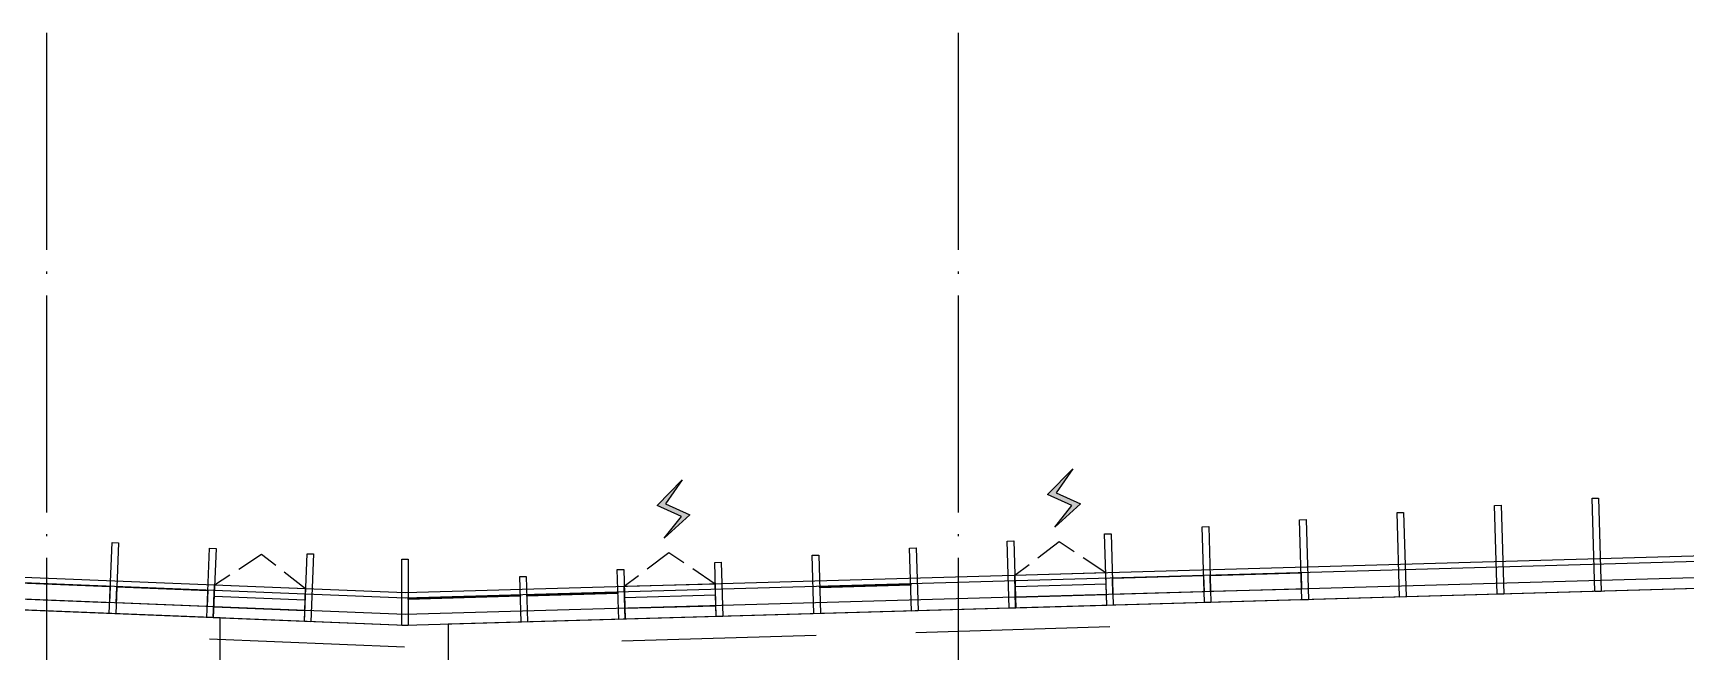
# Model space of a CAD drawing. Extents: x -2209072 to 495824, y -92434 to 572724.
# Drawn here: x 122115 to 137349, y 475417 to 481123 of the extents above; entities that cross this region are included whole.
import ezdxf

# ---------------------------------------------------------------- set-up
doc = ezdxf.new("R2010")
doc.units = 0
doc.header["$LTSCALE"] = 1000
doc.header["$MEASUREMENT"] = 0
doc.linetypes.add('6#7#幕墙$0$DASH', pattern=[0.35, 0.25, -0.1])
doc.linetypes.add('X-104 6#7#平面$0$DOTE', pattern=[2.42, 2, -0.2, 0.02, -0.2])
doc.layers.get('0').update_dxf_attribs({"linetype": 'CONTINUOUS'})
for name, color, linetype in [('6#7#幕墙$0$04-电动窗', 1, 'CONTINUOUS'), ('6#7#幕墙$0$A-C_玻璃幕墙', 140, 'CONTINUOUS'), ('6#7#幕墙$0$A-C_窗', 140, 'CONTINUOUS'), ('6#7#幕墙$0$A-TECH_结构', 21, 'CONTINUOUS'), ('6#7#幕墙$0$A-金属背板', 30, 'CONTINUOUS'), ('X-104 6#7#平面$0$A-SUR_看线', 231, 'CONTINUOUS'), ('X-104 6#7#平面$0$A-TECH_结构', 21, 'CONTINUOUS'), ('X-104 6#7#平面$0$A_AXIS-轴线', 36, 'X-104 6#7#平面$0$DOTE')]:
    doc.layers.add(name, color=color, linetype=linetype)

# ---------------------------------------------------------------- blocks, each defined once
blk = doc.blocks.new('*U1303')
at = {"layer": 'X-104 6#7#平面$0$A_AXIS-轴线'}
for p, q in [((25200, 25700), (25200, -6500)), ((33600, 25700), (33600, -6500))]:
    blk.add_line(p, q, dxfattribs=at)
blk = doc.blocks.new('X-104 6#7#平面$0$fdsgfh')
at = {"layer": 'X-104 6#7#平面$0$A-TECH_结构'}
blk.add_lwpolyline([(-32900, 258281), (-32900, 251250), (-35600, 251250), (-35600, 257150), (-35400, 257150), (-35400, 258381), (-42700, 258675), (-42700, 233884), (-28011, 234950), (-5900, 234950), (-5900, 258295), (-21500, 257849), (-21500, 257150), (-21300, 257150), (-21300, 251450), (-24000, 251450), (-24000, 257150), (-23600, 257150), (-23600, 257907)], close=True, dxfattribs=at)
blk.add_lwpolyline([(-24000, 257923), (-24000, 257923)], dxfattribs=at)
blk = doc.blocks.new('6#7#幕墙$0$fdsgdfgfh')
at = {"layer": '6#7#幕墙$0$A-C_窗'}
for p, q in [((0, 0), (12, 300)), ((8, 200), (847, 166)), ((851, 266), (12, 300)), ((839, -34), (851, 266)), ((4, 100), (843, 66)), ((839, -34), (0, 0))]:
    blk.add_line(p, q, dxfattribs=at)
at = {"layer": '6#7#幕墙$0$A-C_窗', "linetype": '6#7#幕墙$0$DASH'}
blk.add_lwpolyline([(851, 266), (444, 583), (12, 300)], dxfattribs=at)
blk = doc.blocks.new('*U1672')
blk.add_lwpolyline([(-1360, 0), (-520, 0), (-520, -150), (-1360, -150)], close=True)
blk = doc.blocks.new('6#7#幕墙$0$900kaiqishan')
at = {"layer": '6#7#幕墙$0$04-电动窗'}
h = blk.add_hatch(color=1, dxfattribs=at)
h.dxf.hatch_style = 1
h.paths.add_polyline_path([(958, 485), (795, 680), (1016, 789), (777, 1018), (937, 802), (716, 693)])
at = {"layer": '6#7#幕墙$0$04-电动窗', "color": 1}
blk.add_lwpolyline([(958, 485), (795, 680), (1016, 789), (777, 1018), (937, 802), (716, 693), (958, 485)], close=True, dxfattribs=at)
at = {"layer": '6#7#幕墙$0$A-C_窗'}
for p, q in [((500, 50), (1340, 50)), ((500, -250), (500, 50)), ((1340, -250), (1340, 50)), ((1340, -50), (500, -50)), ((1340, -150), (500, -150)), ((500, -250), (1340, -250))]:
    blk.add_line(p, q, dxfattribs=at)
at = {"layer": '6#7#幕墙$0$A-C_窗', "linetype": '6#7#幕墙$0$DASH'}
blk.add_lwpolyline([(500, 50), (920, 350), (1340, 50)], dxfattribs=at)
blk = doc.blocks.new('*U1997')
at = {"layer": '6#7#幕墙$0$A-C_玻璃幕墙', "rotation": 179.9999379632255}
for p in [(-1390, -75), (-490, -75)]:
    blk.add_blockref('*U1672', p, dxfattribs=at)
blk = doc.blocks.new('*U1998')
at = {"color": 0, "linetype": 'ByBlock', "lineweight": -2, "transparency": 16777216}
blk.add_blockref('*U1997', (0, 0), dxfattribs=at)
blk = doc.blocks.new('6#7#幕墙')
at = {"layer": '6#7#幕墙$0$A-C_玻璃幕墙'}
for points in [[(136484, 476833), (136544, 476835), (136568, 475975), (136508, 475973)], [(141840, 476426), (125545, 475961), (104440, 476810), (104440, 451384), (119440, 452472), (141840, 452472)], [(141790, 476374), (125544, 475911), (104490, 476758), (104490, 451438), (119438, 452522), (141790, 452522)], [(134687, 476702), (134747, 476703), (134769, 475924), (134709, 475922)], [(135585, 476767), (135645, 476769), (135669, 475949), (135609, 475948)], [(141640, 476220), (125544, 475761), (104640, 476602), (104640, 451599), (119433, 452672), (141640, 452672)], [(132890, 476570), (132950, 476572), (132970, 475872), (132910, 475871)], [(133788, 476636), (133848, 476638), (133870, 475898), (133810, 475896)], [(122876, 475768), (122817, 475770), (122843, 476425), (122903, 476422)], [(123776, 475732), (123716, 475734), (123742, 476373), (123801, 476371)], [(130194, 476373), (130254, 476375), (130271, 475795), (130211, 475794)], [(131093, 476439), (131153, 476441), (131171, 475821), (131111, 475819)], [(131991, 476505), (132051, 476507), (132070, 475847), (132010, 475845)], [(124675, 475695), (124615, 475698), (124640, 476322), (124700, 476320)], [(125573, 475661), (125513, 475661), (125513, 476271), (125573, 476271)], [(128398, 476242), (128457, 476244), (128472, 475744), (128412, 475742)], [(129296, 476308), (129356, 476310), (129371, 475770), (129311, 475768)], [(126601, 476111), (126660, 476113), (126672, 475693), (126612, 475691)], [(127499, 476177), (127559, 476178), (127572, 475718), (127512, 475717)]]:
    blk.add_lwpolyline(points, close=True, dxfattribs=at)
at = {"layer": '6#7#幕墙$0$A-TECH_结构'}
blk.add_lwpolyline([(141540, 476117), (125543, 475661), (104740, 476497), (104740, 451706), (119429, 452772), (141540, 452772)], close=True, dxfattribs=at)
at = {"layer": '6#7#幕墙$0$A-金属背板'}
for points in [[(126605, 475941), (126606, 475931), (125573, 475901), (125573, 475911)], [(127505, 475966), (127505, 475956), (126666, 475932), (126665, 475942)], [(130204, 476043), (130204, 476033), (129365, 476009), (129364, 476019)]]:
    blk.add_lwpolyline(points, close=True, dxfattribs=at)
at = {"rotation": 357.6961045850339}
blk.add_blockref('*U1998', (121954, 475980), dxfattribs=at)
at = {"layer": '6#7#幕墙$0$A-C_玻璃幕墙', "xscale": -0.9999999999999927, "rotation": 1.634602680336111}
for p in [(128904, 476007), (132503, 476109)]:
    blk.add_blockref('6#7#幕墙$0$900kaiqishan', p, dxfattribs=at)
at = {"layer": '6#7#幕墙$0$A-C_玻璃幕墙'}
blk.add_blockref('6#7#幕墙$0$fdsgdfgfh', (123776, 475732), dxfattribs=at)
for p, rotation in [((131548, 475932), 181.6346396071475), ((132447, 475958), 181.6346396071475), ((122361, 475889), 177.6978996523305)]:
    blk.add_blockref('*U1672', p, dxfattribs=dict(at, rotation=rotation))
blk = doc.blocks.new('X-104 6#7#平面')
at = {"layer": 'X-104 6#7#平面$0$A-SUR_看线'}
for p, q in [((130250, 475596), (132040, 475650)), ((127542, 475518), (129333, 475572))]:
    blk.add_line(p, q, dxfattribs=at)
for points in [[(125543, 475661), (123440, 475745)], [(125538, 475461), (123740, 475533)]]:
    blk.add_lwpolyline(points, dxfattribs=at)
for name, p in [('6#7#幕墙', (0, 0)), ('*U1303', (97040, 455423))]:
    blk.add_blockref(name, p)
at = {"layer": 'X-104 6#7#平面$0$A-TECH_结构'}
blk.add_blockref('X-104 6#7#平面$0$fdsgfh', (147440, 217823), dxfattribs=at)

msp = doc.modelspace()

# ---------------------------------------------------------------- block references
msp.add_blockref('X-104 6#7#平面', (0, 0))

doc.saveas('drawing.dxf')
